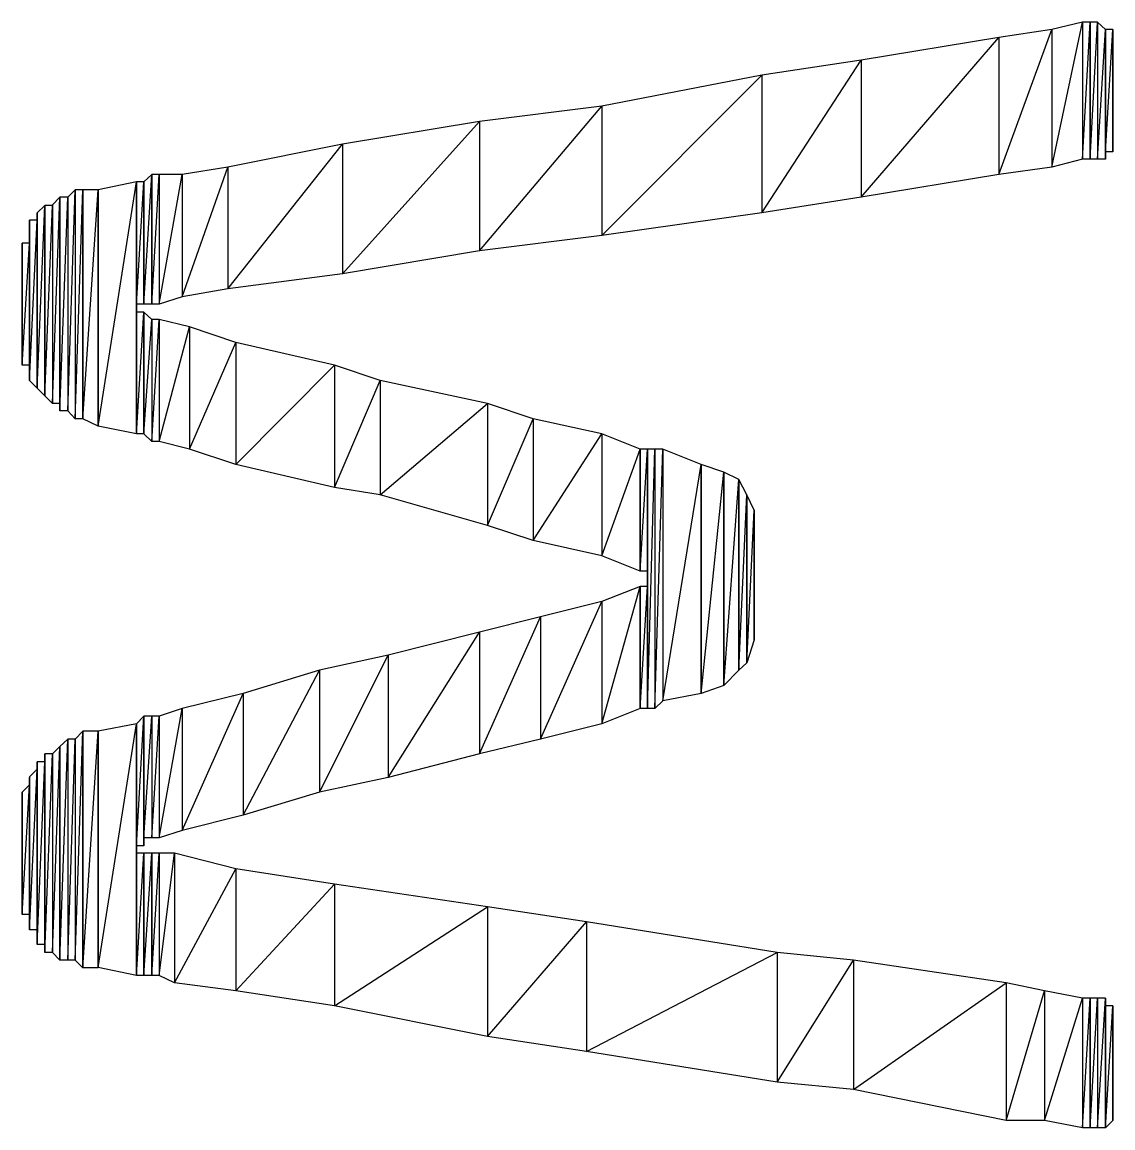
# Model space of a CAD drawing. Extents: x 0.1 to 11.6, y 0.2 to 16.4.
# Drawn here: x 0.955 to 1.0742, y 5.6 to 5.7208 of the extents above; entities that cross this region are included whole.
import ezdxf

# ---------------------------------------------------------------- set-up
doc = ezdxf.new("R2010")
doc.units = 0
doc.header["$MEASUREMENT"] = 0

msp = doc.modelspace()

# ---------------------------------------------------------------- linework, layer by layer
at = {"color": 0}
for points in [[(1.06749, 5.72), (1.06169, 5.71913), (1.06169, 5.70415)], [(1.06749, 5.72), (1.06749, 5.70497), (1.06169, 5.70415)], [(1.07086, 5.72081), (1.06749, 5.72), (1.06749, 5.70497)], [(1.07086, 5.72081), (1.07086, 5.70583), (1.06749, 5.70497)], [(1.07167, 5.72081), (1.07086, 5.72081), (1.07086, 5.70583)], [(1.07167, 5.72081), (1.07167, 5.70583), (1.07086, 5.70583)], [(1.07248, 5.72081), (1.07167, 5.72081), (1.07167, 5.70583)], [(1.07248, 5.72081), (1.07248, 5.70583), (1.07167, 5.70583)], [(1.07167, 5.72081), (1.07167, 5.70583)], [(1.07167, 5.72081), (1.07167, 5.70583)], [(1.07167, 5.72081), (1.07167, 5.70583)], [(1.07167, 5.72081), (1.07167, 5.70583)], [(1.07167, 5.72081), (1.07167, 5.70583)], [(1.07167, 5.72081), (1.07167, 5.70583)], [(1.07167, 5.72081), (1.07167, 5.70583)], [(1.07167, 5.72081), (1.07167, 5.70583)], [(1.07167, 5.72081), (1.07167, 5.70583)], [(1.07167, 5.72081), (1.07167, 5.70583)], [(1.07335, 5.72), (1.07248, 5.72081), (1.07248, 5.70583)], [(1.07335, 5.72), (1.07335, 5.70583), (1.07248, 5.70583)], [(1.07416, 5.72), (1.07335, 5.72), (1.07335, 5.70665)], [(1.07416, 5.72), (1.07416, 5.70665), (1.07335, 5.70665)], [(1.07335, 5.72), (1.07335, 5.70665)], [(1.07335, 5.72), (1.07335, 5.70665)], [(1.07335, 5.72), (1.07335, 5.70583)], [(1.07335, 5.72), (1.07335, 5.70583)], [(1.07416, 5.71913), (1.07416, 5.72), (1.07416, 5.70665)], [(1.06169, 5.71913), (1.04666, 5.71664), (1.04666, 5.70167)], [(1.06169, 5.71913), (1.06169, 5.70415), (1.04666, 5.70167)], [(1.07416, 5.71832), (1.07416, 5.71913), (1.07416, 5.70747)], [(1.07416, 5.71913), (1.07416, 5.70747)], [(1.07416, 5.71913), (1.07416, 5.70747)], [(1.07416, 5.71913), (1.07416, 5.70665)], [(1.07416, 5.7175), (1.07416, 5.71832), (1.07416, 5.70833)], [(1.07416, 5.71832), (1.07416, 5.70833)], [(1.07416, 5.71832), (1.07416, 5.70833)], [(1.07416, 5.71832), (1.07416, 5.70747)], [(1.07416, 5.7175), (1.07416, 5.70833)], [(1.04666, 5.71664), (1.03581, 5.715), (1.03581, 5.69997)], [(1.04666, 5.71664), (1.04666, 5.70167), (1.03581, 5.69997)], [(1.03581, 5.715), (1.01834, 5.71164), (1.01834, 5.69749)], [(1.03581, 5.715), (1.03581, 5.69997), (1.01834, 5.69749)], [(1.07416, 5.70996), (1.07416, 5.71251), (1.07416, 5.70833)], [(1.01834, 5.71164), (1.00499, 5.70996), (1.00499, 5.69581)], [(1.01834, 5.71164), (1.01834, 5.69749), (1.00499, 5.69581)], [(1.00499, 5.70996), (0.990018, 5.70747), (0.990018, 5.69331)], [(1.00499, 5.70996), (1.00499, 5.69581), (0.990018, 5.69331)], [(0.990018, 5.70747), (0.977485, 5.70497), (0.977485, 5.69168)], [(0.990018, 5.70747), (0.990018, 5.69331), (0.977485, 5.69168)], [(0.969185, 5.70415), (0.968317, 5.70335), (0.968317, 5.69)], [(0.969185, 5.70415), (0.969185, 5.69), (0.968317, 5.69)], [(0.969997, 5.70415), (0.969185, 5.70415), (0.969185, 5.69)], [(0.969997, 5.70415), (0.969997, 5.69), (0.969185, 5.69)], [(0.969185, 5.70415), (0.969185, 5.69)], [(0.969185, 5.70415), (0.969185, 5.69)], [(0.972493, 5.70415), (0.969997, 5.70415), (0.969997, 5.69)], [(0.972493, 5.70415), (0.972493, 5.69081), (0.969997, 5.69)], [(0.977485, 5.70497), (0.972493, 5.70415), (0.972493, 5.69081)], [(0.977485, 5.70497), (0.977485, 5.69168), (0.972493, 5.69081)], [(0.967503, 5.70335), (0.963325, 5.70247), (0.963325, 5.67665)], [(0.967503, 5.70335), (0.967503, 5.67583), (0.963325, 5.67665)], [(0.968317, 5.70335), (0.967503, 5.70335), (0.967503, 5.69)], [(0.968317, 5.70335), (0.968317, 5.69), (0.967503, 5.69)], [(0.967503, 5.70335), (0.967503, 5.69)], [(0.967503, 5.70335), (0.967503, 5.69)], [(0.967503, 5.70335), (0.967503, 5.69)], [(0.967503, 5.70335), (0.967503, 5.69)], [(0.967503, 5.70335), (0.967503, 5.69)], [(0.967503, 5.70335), (0.967503, 5.69)], [(0.967503, 5.70335), (0.967503, 5.68913)], [(0.967503, 5.70335), (0.967503, 5.68913)], [(0.968317, 5.70335), (0.968317, 5.69)], [(0.968317, 5.70335), (0.968317, 5.69)], [(0.968317, 5.70335), (0.968317, 5.69)], [(0.968317, 5.70335), (0.968317, 5.69)], [(0.959147, 5.70167), (0.958333, 5.70085), (0.958333, 5.67914)], [(0.959147, 5.70167), (0.959147, 5.67914), (0.958333, 5.67914)], [(0.960015, 5.70167), (0.959147, 5.70167), (0.959147, 5.67833)], [(0.960015, 5.70167), (0.960015, 5.67833), (0.959147, 5.67833)], [(0.959147, 5.70167), (0.959147, 5.67914)], [(0.959147, 5.70167), (0.959147, 5.67833), (0.959147, 5.67914)], [(0.960829, 5.70247), (0.960015, 5.70167), (0.960015, 5.67833)], [(0.960829, 5.70247), (0.960829, 5.67746), (0.960015, 5.67833)], [(0.961643, 5.70247), (0.960829, 5.70247), (0.960829, 5.67746)], [(0.961643, 5.70247), (0.961643, 5.67746), (0.960829, 5.67746)], [(0.963325, 5.70247), (0.961643, 5.70247), (0.961643, 5.67746)], [(0.963325, 5.70247), (0.963325, 5.67665), (0.961643, 5.67746)], [(0.961643, 5.70247), (0.961643, 5.67746)], [(0.961643, 5.70247), (0.961643, 5.67746)], [(0.963325, 5.70247), (0.963325, 5.67665)], [(0.963325, 5.70247), (0.963325, 5.67665)], [(0.957519, 5.70079), (0.956651, 5.69997), (0.956651, 5.68083)], [(0.957519, 5.70079), (0.957519, 5.67996), (0.956651, 5.68083)], [(0.958333, 5.70079), (0.957519, 5.70079), (0.957519, 5.67996)], [(0.958333, 5.70079), (0.958333, 5.67914), (0.957519, 5.67996)], [(0.957519, 5.70079), (0.957519, 5.67996)], [(0.957519, 5.70079), (0.957519, 5.67996)], [(0.956651, 5.69917), (0.955837, 5.69917), (0.955837, 5.68164)], [(0.956651, 5.69917), (0.956651, 5.68083), (0.955837, 5.68164)], [(0.955837, 5.69917), (0.955837, 5.68164)], [(0.955837, 5.69917), (0.955837, 5.68164)], [(0.956651, 5.69997), (0.956651, 5.68083)], [(0.956651, 5.69997), (0.956651, 5.68083)], [(0.955837, 5.69829), (0.955837, 5.68251)], [(0.955837, 5.69829), (0.955837, 5.68164), (0.955837, 5.68251)], [(0.955837, 5.69667), (0.955024, 5.69667), (0.955024, 5.68332)], [(0.955837, 5.69667), (0.955837, 5.68332), (0.955024, 5.68332)], [(0.955024, 5.69667), (0.955024, 5.68414)], [(0.955024, 5.69667), (0.955024, 5.68332), (0.955024, 5.68414)], [(0.955837, 5.69749), (0.955837, 5.68332)], [(0.955837, 5.69749), (0.955837, 5.68251), (0.955837, 5.68332)], [(0.955024, 5.69581), (0.955024, 5.685)], [(0.955024, 5.69581), (0.955024, 5.68414), (0.955024, 5.685)], [(0.955024, 5.69499), (0.955024, 5.68582)], [(0.955024, 5.69499), (0.955024, 5.685), (0.955024, 5.68582)], [(0.955024, 5.69331), (0.955024, 5.68582)], [(0.955024, 5.69331), (0.955024, 5.68582)], [(0.955024, 5.69331), (0.955024, 5.68664)], [(0.955024, 5.69331), (0.955024, 5.68582), (0.955024, 5.68664)], [(0.955024, 5.69249), (0.955024, 5.68913)], [(0.955024, 5.69249), (0.955024, 5.6875), (0.955024, 5.68913)], [(0.968317, 5.68913), (0.967503, 5.68913), (0.967503, 5.67583)], [(0.968317, 5.68913), (0.968317, 5.67583), (0.967503, 5.67583)], [(0.967503, 5.68913), (0.967503, 5.67583)], [(0.967503, 5.68913), (0.967503, 5.67583)], [(0.969185, 5.68832), (0.968317, 5.68913), (0.968317, 5.67583)], [(0.968317, 5.68913), (0.968317, 5.67583)], [(0.968317, 5.68913), (0.968317, 5.67583)], [(0.969185, 5.68832), (0.969185, 5.67497), (0.968317, 5.67583)], [(0.969997, 5.68832), (0.969185, 5.68832), (0.969185, 5.67497)], [(0.969997, 5.68832), (0.969997, 5.67497), (0.969185, 5.67497)], [(0.973307, 5.6875), (0.969997, 5.68832), (0.969997, 5.67497)], [(0.973307, 5.6875), (0.973307, 5.67415), (0.969997, 5.67497)], [(0.978353, 5.68582), (0.973307, 5.6875), (0.973307, 5.67415)], [(0.978353, 5.68582), (0.978353, 5.67247), (0.973307, 5.67415)], [(0.98915, 5.68332), (0.978353, 5.68582), (0.978353, 5.67247)], [(0.98915, 5.68332), (0.98915, 5.66997), (0.978353, 5.67247)], [(0.99414, 5.68164), (0.98915, 5.68332), (0.98915, 5.66997)], [(0.99414, 5.68164), (0.99414, 5.66917), (0.98915, 5.66997)], [(1.00586, 5.67914), (0.99414, 5.68164), (0.99414, 5.66917)], [(1.00586, 5.67914), (1.00586, 5.66581), (0.99414, 5.66917)], [(1.01085, 5.67746), (1.00586, 5.67914), (1.00586, 5.66581)], [(1.01085, 5.67746), (1.01085, 5.66417), (1.00586, 5.66581)], [(1.01834, 5.67583), (1.01085, 5.67746), (1.01085, 5.66417)], [(1.01834, 5.67583), (1.01834, 5.66249), (1.01085, 5.66417)], [(1.02252, 5.67415), (1.01834, 5.67583), (1.01834, 5.66249)], [(1.02252, 5.67415), (1.02252, 5.66081), (1.01834, 5.66249)], [(1.02333, 5.67415), (1.02252, 5.67415), (1.02252, 5.66081)], [(1.02333, 5.67415), (1.02333, 5.66081), (1.02252, 5.66081)], [(1.02252, 5.67415), (1.02252, 5.66081)], [(1.02252, 5.67415), (1.02252, 5.66081)], [(1.02414, 5.67415), (1.02333, 5.67415), (1.02333, 5.64583)], [(1.02414, 5.67415), (1.02414, 5.64583), (1.02333, 5.64583)], [(1.02333, 5.67415), (1.02333, 5.66)], [(1.02333, 5.67415), (1.02333, 5.66)], [(1.02333, 5.67415), (1.02333, 5.66081)], [(1.02333, 5.67415), (1.02333, 5.66), (1.02333, 5.66081)], [(1.02333, 5.67415), (1.02333, 5.66081)], [(1.02333, 5.67415), (1.02333, 5.66081)], [(1.02333, 5.67415), (1.02333, 5.66081)], [(1.02333, 5.67415), (1.02333, 5.66081)], [(1.02501, 5.67415), (1.02414, 5.67415), (1.02414, 5.64583)], [(1.02501, 5.67415), (1.02501, 5.64665), (1.02414, 5.64583)], [(1.02919, 5.67247), (1.02501, 5.67415), (1.02501, 5.64665)], [(1.02919, 5.67247), (1.02919, 5.64746), (1.02501, 5.64665)], [(1.03168, 5.67165), (1.02919, 5.67247), (1.02919, 5.64746)], [(1.02919, 5.67247), (1.02919, 5.64746)], [(1.02919, 5.67247), (1.02919, 5.64746)], [(1.03168, 5.67165), (1.03168, 5.64833), (1.02919, 5.64746)], [(1.03331, 5.67085), (1.03168, 5.67165), (1.03168, 5.64833)], [(1.03168, 5.67165), (1.03168, 5.64833)], [(1.03168, 5.67165), (1.03168, 5.64833)], [(1.03331, 5.67085), (1.03331, 5.65001), (1.03168, 5.64833)], [(1.03418, 5.66917), (1.03331, 5.67085), (1.03331, 5.65001)], [(1.03331, 5.67085), (1.03331, 5.65001)], [(1.03331, 5.67085), (1.03331, 5.65001)], [(1.03418, 5.66917), (1.03418, 5.65082), (1.03331, 5.65001)], [(1.03499, 5.66749), (1.03418, 5.66917), (1.03418, 5.65082)], [(1.03418, 5.66917), (1.03418, 5.65082)], [(1.03418, 5.66917), (1.03418, 5.65082)], [(1.03499, 5.66749), (1.03499, 5.65332), (1.03418, 5.65082)], [(1.03499, 5.66499), (1.03499, 5.66749), (1.03499, 5.65332)], [(1.03499, 5.66749), (1.03499, 5.65332)], [(1.03499, 5.66749), (1.03499, 5.65332)], [(1.03499, 5.66499), (1.03499, 5.66417)], [(1.03499, 5.66499), (1.03499, 5.65332)], [(1.03499, 5.66168), (1.03499, 5.66417), (1.03499, 5.65831)], [(1.02333, 5.66), (1.02333, 5.66)], [(1.02333, 5.66), (1.02333, 5.66)], [(1.02333, 5.66), (1.02333, 5.64583)], [(1.02333, 5.66), (1.02333, 5.64583)], [(1.02333, 5.66), (1.02333, 5.64583)], [(1.02333, 5.66), (1.02333, 5.64583)], [(1.02333, 5.66), (1.02333, 5.64583)], [(1.02333, 5.66), (1.02333, 5.64583)], [(1.02252, 5.65913), (1.01834, 5.6575), (1.01834, 5.64415)], [(1.02252, 5.65913), (1.02252, 5.64583), (1.01834, 5.64415)], [(1.02333, 5.65913), (1.02252, 5.65913), (1.02252, 5.64583)], [(1.02333, 5.65913), (1.02333, 5.64583), (1.02252, 5.64583)], [(1.02252, 5.65913), (1.02252, 5.64583)], [(1.02252, 5.65913), (1.02252, 5.64583)], [(1.02333, 5.65913), (1.02333, 5.64583)], [(1.02333, 5.65913), (1.02333, 5.64583)], [(1.03499, 5.65582), (1.03499, 5.65831), (1.03499, 5.655)], [(1.01834, 5.6575), (1.01166, 5.65582), (1.01166, 5.64247)], [(1.01834, 5.6575), (1.01834, 5.64415), (1.01166, 5.64247)], [(1.01166, 5.65582), (1.00499, 5.65414), (1.00499, 5.64085)], [(1.01166, 5.65582), (1.01166, 5.64247), (1.00499, 5.64085)], [(1.00499, 5.65414), (0.995008, 5.65164), (0.995008, 5.63829)], [(1.00499, 5.65414), (1.00499, 5.64085), (0.995008, 5.63829)], [(0.995008, 5.65164), (0.987522, 5.65001), (0.987522, 5.63667)], [(0.995008, 5.65164), (0.995008, 5.63829), (0.987522, 5.63667)], [(0.987522, 5.65001), (0.979167, 5.64746), (0.979167, 5.63417)], [(0.987522, 5.65001), (0.987522, 5.63667), (0.979167, 5.63417)], [(0.979167, 5.64746), (0.972493, 5.64583), (0.972493, 5.63249)], [(0.979167, 5.64746), (0.979167, 5.63417), (0.972493, 5.63249)], [(0.968317, 5.64497), (0.967503, 5.64415), (0.967503, 5.63081)], [(0.968317, 5.64497), (0.968317, 5.63081), (0.967503, 5.63081)], [(0.969185, 5.64497), (0.968317, 5.64497), (0.968317, 5.63167)], [(0.969185, 5.64497), (0.969185, 5.63167), (0.968317, 5.63167)], [(0.968317, 5.64497), (0.968317, 5.63081)], [(0.968317, 5.64497), (0.968317, 5.63081)], [(0.969997, 5.64497), (0.969185, 5.64497), (0.969185, 5.63167)], [(0.969997, 5.64497), (0.969997, 5.63167), (0.969185, 5.63167)], [(0.972493, 5.64583), (0.969997, 5.64497), (0.969997, 5.63167)], [(0.972493, 5.64583), (0.972493, 5.63249), (0.969997, 5.63167)], [(0.967503, 5.64415), (0.963325, 5.64333), (0.963325, 5.61751)], [(0.967503, 5.64415), (0.967503, 5.61664), (0.963325, 5.61751)], [(0.967503, 5.64415), (0.967503, 5.63081)], [(0.967503, 5.64415), (0.967503, 5.63081)], [(0.967503, 5.64415), (0.967503, 5.63081)], [(0.967503, 5.64415), (0.967503, 5.63081)], [(0.960015, 5.64247), (0.959147, 5.64165), (0.959147, 5.61833)], [(0.960015, 5.64247), (0.960015, 5.61833), (0.959147, 5.61833)], [(0.960829, 5.64247), (0.960015, 5.64247), (0.960015, 5.61833)], [(0.960829, 5.64247), (0.960829, 5.61833), (0.960015, 5.61833)], [(0.961643, 5.64333), (0.960829, 5.64247), (0.960829, 5.61833)], [(0.961643, 5.64333), (0.961643, 5.61746), (0.960829, 5.61833)], [(0.963325, 5.64333), (0.961643, 5.64333), (0.961643, 5.61746)], [(0.963325, 5.64333), (0.963325, 5.61746), (0.961643, 5.61746)], [(0.961643, 5.64333), (0.961643, 5.61746)], [(0.961643, 5.64333), (0.961643, 5.61746)], [(0.963325, 5.64333), (0.963325, 5.61746)], [(0.963325, 5.64333), (0.963325, 5.61746)], [(0.959147, 5.64165), (0.958333, 5.64085), (0.958333, 5.61914)], [(0.959147, 5.64165), (0.959147, 5.61833), (0.958333, 5.61914)], [(0.959147, 5.64165), (0.959147, 5.61833)], [(0.959147, 5.64165), (0.959147, 5.61833)], [(0.957519, 5.63997), (0.956651, 5.63997), (0.956651, 5.62001)], [(0.957519, 5.63997), (0.957519, 5.62001), (0.956651, 5.62001)], [(0.956651, 5.63997), (0.956651, 5.62082)], [(0.956651, 5.63997), (0.956651, 5.62001), (0.956651, 5.62082)], [(0.958333, 5.64085), (0.957519, 5.64085), (0.957519, 5.61914)], [(0.958333, 5.64085), (0.958333, 5.61914), (0.957519, 5.61914)], [(0.957519, 5.64085), (0.957519, 5.62001)], [(0.957519, 5.64085), (0.957519, 5.61914), (0.957519, 5.62001)], [(0.956651, 5.63917), (0.955837, 5.63835), (0.955837, 5.62164)], [(0.956651, 5.63917), (0.956651, 5.62164), (0.955837, 5.62164)], [(0.956651, 5.63917), (0.956651, 5.62164)], [(0.956651, 5.63917), (0.956651, 5.62082), (0.956651, 5.62164)], [(0.955837, 5.63747), (0.955024, 5.63667), (0.955024, 5.62332)], [(0.955837, 5.63747), (0.955837, 5.62332), (0.955024, 5.62332)], [(0.955837, 5.63829), (0.955837, 5.6225)], [(0.955837, 5.63829), (0.955837, 5.62164), (0.955837, 5.6225)], [(0.955837, 5.63747), (0.955837, 5.62332)], [(0.955837, 5.63747), (0.955837, 5.6225), (0.955837, 5.62332)], [(0.955024, 5.63667), (0.955024, 5.625)], [(0.955024, 5.63667), (0.955024, 5.62332), (0.955024, 5.625)], [(0.955024, 5.63579), (0.955024, 5.625)], [(0.955024, 5.63579), (0.955024, 5.625)], [(0.955024, 5.63579), (0.955024, 5.62663)], [(0.955024, 5.63579), (0.955024, 5.625), (0.955024, 5.62663)], [(0.955024, 5.63499), (0.955024, 5.62663)], [(0.955024, 5.63499), (0.955024, 5.62663)], [(0.955024, 5.63417), (0.955024, 5.6275)], [(0.955024, 5.63417), (0.955024, 5.62663), (0.955024, 5.6275)], [(0.955024, 5.63249), (0.955024, 5.62918), (0.955024, 5.63081)], [(0.967503, 5.62999), (0.967503, 5.63081), (0.967503, 5.61664)], [(0.967503, 5.63081), (0.967503, 5.61664)], [(0.967503, 5.63081), (0.967503, 5.61664)], [(0.968317, 5.62999), (0.967503, 5.62999), (0.967503, 5.61664)], [(0.968317, 5.62999), (0.968317, 5.61664), (0.967503, 5.61664)], [(0.967503, 5.62999), (0.967503, 5.61664)], [(0.967503, 5.62999), (0.967503, 5.61664)], [(0.967503, 5.62999), (0.967503, 5.61664)], [(0.969185, 5.62999), (0.968317, 5.62999), (0.968317, 5.61664)], [(0.969185, 5.62999), (0.969185, 5.61664), (0.968317, 5.61664)], [(0.968317, 5.62999), (0.968317, 5.61664)], [(0.968317, 5.62999), (0.968317, 5.61664)], [(0.968317, 5.62999), (0.968317, 5.61664)], [(0.968317, 5.62999), (0.968317, 5.61664)], [(0.969997, 5.62999), (0.969185, 5.62999), (0.969185, 5.61664)], [(0.969997, 5.62999), (0.969997, 5.61664), (0.969185, 5.61664)], [(0.969185, 5.62999), (0.969185, 5.61664)], [(0.969185, 5.62999), (0.969185, 5.61664)], [(0.971679, 5.62999), (0.969997, 5.62999), (0.969997, 5.61664)], [(0.971679, 5.62999), (0.971679, 5.61583), (0.969997, 5.61664)], [(0.978353, 5.62831), (0.971679, 5.62999), (0.971679, 5.61583)], [(0.978353, 5.62831), (0.978353, 5.61496), (0.971679, 5.61583)], [(0.98915, 5.62663), (0.978353, 5.62831), (0.978353, 5.61496)], [(0.98915, 5.62663), (0.98915, 5.61333), (0.978353, 5.61496)], [(1.00586, 5.62414), (0.98915, 5.62663), (0.98915, 5.61333)], [(1.00586, 5.62414), (1.00586, 5.60997), (0.98915, 5.61333)], [(1.01666, 5.6225), (1.00586, 5.62414), (1.00586, 5.60997)], [(1.01666, 5.6225), (1.01666, 5.60835), (1.00586, 5.60997)], [(1.03749, 5.61914), (1.01666, 5.6225), (1.01666, 5.60835)], [(1.03749, 5.61914), (1.03749, 5.60499), (1.01666, 5.60835)], [(1.04584, 5.61833), (1.03749, 5.61914), (1.03749, 5.60499)], [(1.04584, 5.61833), (1.04584, 5.60417), (1.03749, 5.60499)], [(1.0625, 5.61583), (1.04584, 5.61833), (1.04584, 5.60417)], [(1.0625, 5.61583), (1.0625, 5.60081), (1.04584, 5.60417)], [(1.06668, 5.61496), (1.0625, 5.61583), (1.0625, 5.60081)], [(1.06668, 5.61496), (1.06668, 5.60081), (1.0625, 5.60081)], [(1.07086, 5.61415), (1.06668, 5.61496), (1.06668, 5.60081)], [(1.07086, 5.61415), (1.07086, 5.59999), (1.06668, 5.60081)], [(1.07167, 5.61415), (1.07086, 5.61415), (1.07086, 5.59999)], [(1.07167, 5.61415), (1.07167, 5.59999), (1.07086, 5.59999)], [(1.07248, 5.61415), (1.07167, 5.61415), (1.07167, 5.59999)], [(1.07248, 5.61415), (1.07248, 5.59999), (1.07167, 5.59999)], [(1.07167, 5.61415), (1.07167, 5.59999)], [(1.07167, 5.61415), (1.07167, 5.59999)], [(1.07167, 5.61415), (1.07167, 5.59999)], [(1.07167, 5.61415), (1.07167, 5.59999)], [(1.07167, 5.61415), (1.07167, 5.59999)], [(1.07167, 5.61415), (1.07167, 5.59999)], [(1.07167, 5.61415), (1.07167, 5.59999)], [(1.07167, 5.61415), (1.07167, 5.59999)], [(1.07167, 5.61415), (1.07167, 5.59999)], [(1.07167, 5.61415), (1.07167, 5.59999)], [(1.07335, 5.61415), (1.07248, 5.61415), (1.07248, 5.59999)], [(1.07335, 5.61415), (1.07335, 5.59999), (1.07248, 5.59999)], [(1.07335, 5.61333), (1.07335, 5.61415), (1.07335, 5.59999)], [(1.07416, 5.61333), (1.07335, 5.61333), (1.07335, 5.59999)], [(1.07416, 5.61333), (1.07416, 5.60081), (1.07335, 5.59999)], [(1.07335, 5.61333), (1.07335, 5.59999)], [(1.07335, 5.61333), (1.07335, 5.59999)], [(1.07335, 5.61333), (1.07335, 5.59999)], [(1.07416, 5.61247), (1.07416, 5.61333), (1.07416, 5.60081)], [(1.07416, 5.61333), (1.07416, 5.60081)], [(1.07416, 5.61333), (1.07416, 5.60081)], [(1.07416, 5.61165), (1.07416, 5.61247), (1.07416, 5.60167)], [(1.07416, 5.61247), (1.07416, 5.60167)], [(1.07416, 5.61247), (1.07416, 5.60167)], [(1.07416, 5.61247), (1.07416, 5.60081)], [(1.07416, 5.60997), (1.07416, 5.61165), (1.07416, 5.60835)], [(1.07416, 5.61165), (1.07416, 5.60249)], [(1.07416, 5.61165), (1.07416, 5.60249)], [(1.07416, 5.61165), (1.07416, 5.60167)], [(1.07416, 5.60331), (1.07416, 5.60499)]]:
    msp.add_lwpolyline(points, close=True, dxfattribs=at)

doc.saveas('drawing.dxf')
